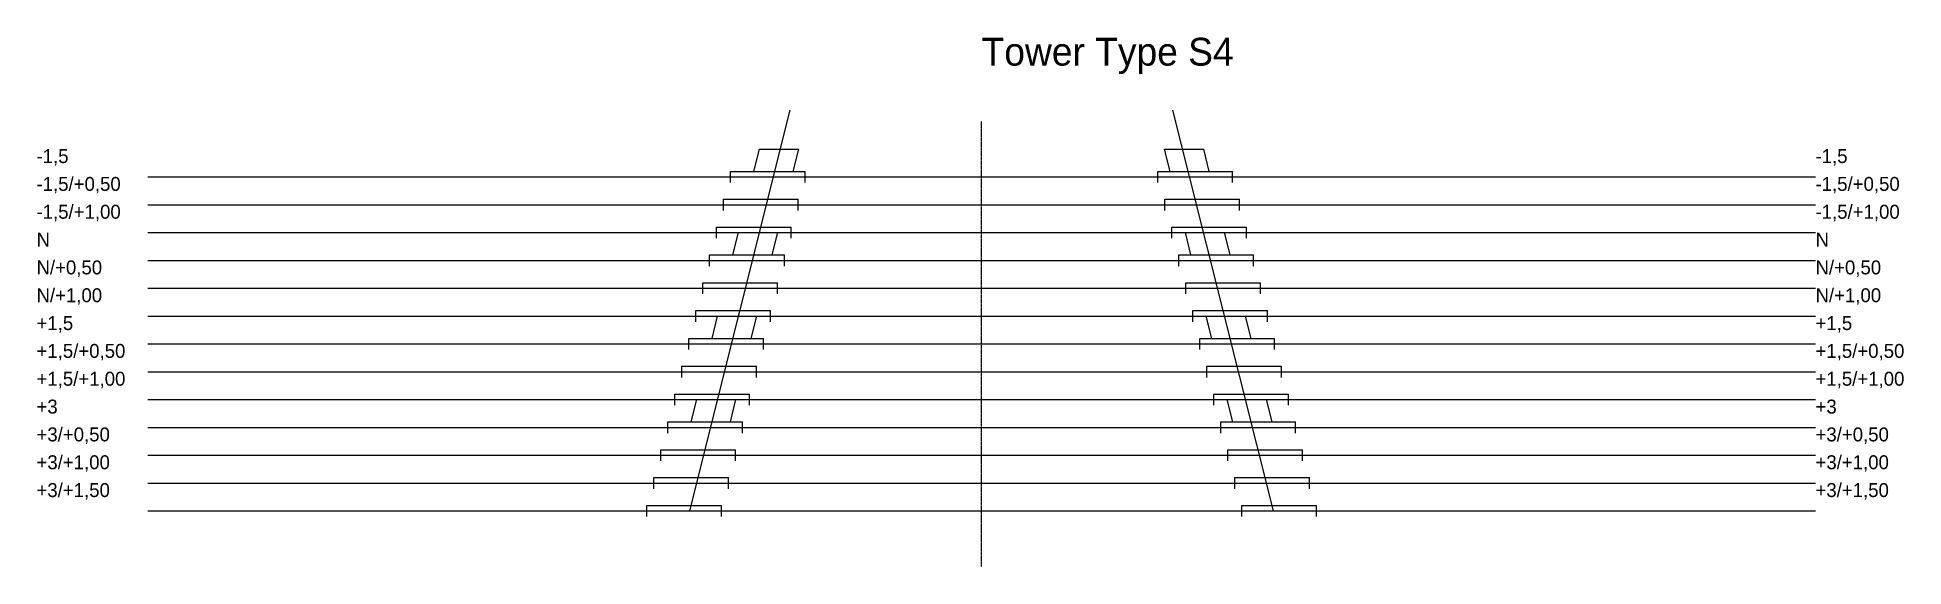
# Model space of a CAD drawing. Header units: metres. Extents: x -16985 to 16586, y -5500 to 4007.
import ezdxf

# ---------------------------------------------------------------- set-up
doc = ezdxf.new("R2010")
doc.units = ezdxf.units.M
doc.linetypes.add('CENTER', pattern=[5.08, 3.175, -0.635, 0.635, -0.635])
for name, color, linetype in [('ANGLED_LINES', 4, 'Continuous'), ('ANNOTATIONS', 2, 'Continuous'), ('BASE_VARIANTS', 7, 'Continuous'), ('CENTERLINE', 3, 'Continuous'), ('OFFSET_VARIANTS', 1, 'Continuous')]:
    doc.layers.add(name, color=color, linetype=linetype)

msp = doc.modelspace()

# ---------------------------------------------------------------- linework, layer by layer
at = {"layer": 'ANGLED_LINES'}
for p, q in [((-5248, -4500), (-3441, 2700)), ((5248, -4500), (3441, 2700))]:
    msp.add_line(p, q, dxfattribs=at)
at = {"layer": 'BASE_VARIANTS'}
for p, q in [((-4095, 1600), (-3995, 2000)), ((-3995, 2000), (-3289, 2000)), ((-3389, 1600), (-3289, 2000)), ((3389, 1600), (3289, 2000)), ((3289, 2000), (3995, 2000)), ((4095, 1600), (3995, 2000)), ((-15000, 1500), (15000, 1500)), ((-4515, 1400), (-4515, 1600)), ((-4515, 1600), (-3172, 1600)), ((-3172, 1400), (-3172, 1600)), ((3172, 1400), (3172, 1600)), ((3172, 1600), (4515, 1600)), ((4515, 1400), (4515, 1600)), ((-4472, 100), (-4371, 500)), ((-4371, 500), (-3665, 500)), ((-3766, 100), (-3665, 500)), ((3766, 100), (3665, 500)), ((3665, 500), (4371, 500)), ((4472, 100), (4371, 500)), ((-15000, 0), (15000, 0)), ((-4892, -100), (-4892, 100)), ((-4892, 100), (-3548, 100)), ((-3548, -100), (-3548, 100)), ((3548, -100), (3548, 100)), ((3548, 100), (4892, 100)), ((4892, -100), (4892, 100)), ((-4848, -1400), (-4748, -1000)), ((-4748, -1000), (-4042, -1000)), ((-4142, -1400), (-4042, -1000)), ((4142, -1400), (4042, -1000)), ((4042, -1000), (4748, -1000)), ((4848, -1400), (4748, -1000)), ((-15000, -1500), (15000, -1500)), ((-5268, -1600), (-5268, -1400)), ((-5268, -1400), (-3925, -1400)), ((-3925, -1600), (-3925, -1400)), ((3925, -1600), (3925, -1400)), ((3925, -1400), (5268, -1400)), ((5268, -1600), (5268, -1400)), ((-5225, -2900), (-5124, -2500)), ((-5124, -2500), (-4418, -2500)), ((-4519, -2900), (-4418, -2500)), ((4519, -2900), (4418, -2500)), ((4418, -2500), (5124, -2500)), ((5225, -2900), (5124, -2500)), ((-15000, -3000), (15000, -3000)), ((-5646, -3100), (-5646, -2900)), ((-5646, -2900), (-4302, -2900)), ((-4302, -3100), (-4302, -2900)), ((4302, -3100), (4302, -2900)), ((4302, -2900), (5646, -2900)), ((5646, -3100), (5646, -2900))]:
    msp.add_line(p, q, dxfattribs=at)
at = {"layer": 'CENTERLINE', "linetype": 'CENTER'}
msp.add_line((0, -5500), (0, 2500), dxfattribs=at)
at = {"layer": 'OFFSET_VARIANTS'}
for p, q in [((-4641, 900), (-4641, 1100)), ((-4641, 1100), (-3297, 1100)), ((-3297, 900), (-3297, 1100)), ((3297, 900), (3297, 1100)), ((3297, 1100), (4641, 1100)), ((4641, 900), (4641, 1100)), ((-15000, 1000), (15000, 1000)), ((-15000, 500), (15000, 500)), ((-4766, 400), (-4766, 600)), ((-4766, 600), (-3423, 600)), ((-3423, 400), (-3423, 600)), ((3423, 400), (3423, 600)), ((3423, 600), (4766, 600)), ((4766, 400), (4766, 600)), ((-15000, -500), (15000, -500)), ((-5017, -600), (-5017, -400)), ((-5017, -400), (-3674, -400)), ((-3674, -600), (-3674, -400)), ((3674, -600), (3674, -400)), ((3674, -400), (5017, -400)), ((5017, -600), (5017, -400)), ((-15000, -1000), (15000, -1000)), ((-5143, -1100), (-5143, -900)), ((-5143, -900), (-3799, -900)), ((-3799, -1100), (-3799, -900)), ((3799, -1100), (3799, -900)), ((3799, -900), (5143, -900)), ((5143, -1100), (5143, -900)), ((-15000, -2000), (15000, -2000)), ((-5394, -2100), (-5394, -1900)), ((-5394, -1900), (-4050, -1900)), ((-4050, -2100), (-4050, -1900)), ((4050, -2100), (4050, -1900)), ((4050, -1900), (5394, -1900)), ((5394, -2100), (5394, -1900)), ((-15000, -2500), (15000, -2500)), ((-5519, -2600), (-5519, -2400)), ((-5519, -2400), (-4176, -2400)), ((-4176, -2600), (-4176, -2400)), ((4176, -2600), (4176, -2400)), ((4176, -2400), (5519, -2400)), ((5519, -2600), (5519, -2400)), ((-15000, -3500), (15000, -3500)), ((-5771, -3600), (-5771, -3400)), ((-5771, -3400), (-4428, -3400)), ((-4428, -3600), (-4428, -3400)), ((4428, -3600), (4428, -3400)), ((4428, -3400), (5771, -3400)), ((5771, -3600), (5771, -3400)), ((-15000, -4000), (15000, -4000)), ((-5897, -4100), (-5897, -3900)), ((-5897, -3900), (-4553, -3900)), ((-4553, -4100), (-4553, -3900)), ((4553, -4100), (4553, -3900)), ((4553, -3900), (5897, -3900)), ((5897, -4100), (5897, -3900)), ((-15000, -4500), (15000, -4500)), ((-6022, -4600), (-6022, -4400)), ((-6022, -4400), (-4679, -4400)), ((-4679, -4600), (-4679, -4400)), ((4679, -4600), (4679, -4400)), ((4679, -4400), (6022, -4400)), ((6022, -4600), (6022, -4400))]:
    msp.add_line(p, q, dxfattribs=at)

# ---------------------------------------------------------------- texts
at = {"layer": 'ANNOTATIONS'}
for s, height, p in [('Tower Type S4', 500, (0, 3500)), ('-1,5', 250, (-17000, 1750)), ('-1,5', 250, (15000, 1750)), ('-1,5/+0,50', 250, (-17000, 1250)), ('-1,5/+0,50', 250, (15000, 1250)), ('-1,5/+1,00', 250, (-17000, 750)), ('-1,5/+1,00', 250, (15000, 750)), ('N', 250, (-17000, 250)), ('N', 250, (15000, 250)), ('N/+0,50', 250, (-17000, -250)), ('N/+0,50', 250, (15000, -250)), ('N/+1,00', 250, (-17000, -750)), ('N/+1,00', 250, (15000, -750)), ('+1,5', 250, (-17000, -1250)), ('+1,5', 250, (15000, -1250)), ('+1,5/+0,50', 250, (-17000, -1750)), ('+1,5/+0,50', 250, (15000, -1750)), ('+1,5/+1,00', 250, (-17000, -2250)), ('+1,5/+1,00', 250, (15000, -2250)), ('+3', 250, (-17000, -2750)), ('+3', 250, (15000, -2750)), ('+3/+0,50', 250, (-17000, -3250)), ('+3/+0,50', 250, (15000, -3250)), ('+3/+1,00', 250, (-17000, -3750)), ('+3/+1,00', 250, (15000, -3750)), ('+3/+1,50', 250, (-17000, -4250)), ('+3/+1,50', 250, (15000, -4250))]:
    msp.add_text(s, height=height, dxfattribs=at).set_placement(p)

doc.saveas('drawing.dxf')
